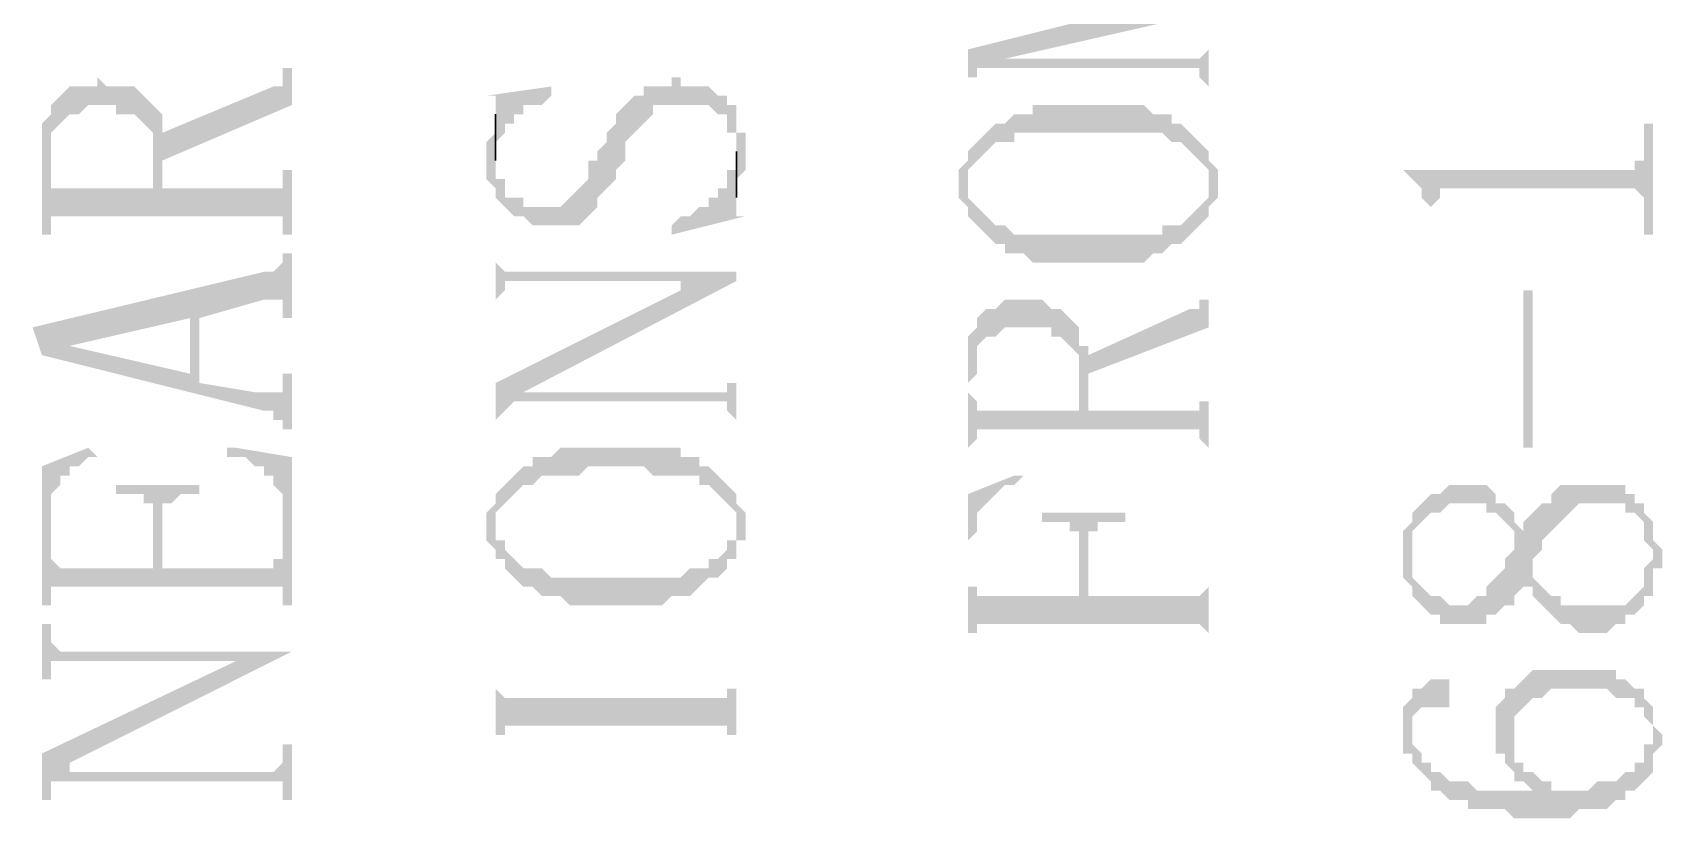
# Model space of a CAD drawing. Header units: millimetres. Extents: x 1167 to 2269, y 1197 to 1555.
# Drawn here: x 1419.46 to 1427.4, y 1279.95 to 1283.78 of the extents above; entities that cross this region are included whole.
import ezdxf

# ---------------------------------------------------------------- set-up
doc = ezdxf.new("R2010")
doc.units = ezdxf.units.MM

msp = doc.modelspace()

# ---------------------------------------------------------------- hatches: boundary and pattern name
at = {"transparency": 33554559}
for points in [[(1424.01649, 1283.69907), (1424.01649, 1283.51854), (1424.01649, 1283.56367), (1424.06163, 1283.56367), (1424.06163, 1283.6088), (1424.10676, 1283.6088), (1424.19702, 1283.65393), (1425.18993, 1283.87959), (1424.91914, 1283.92473)], [(1424.10676, 1283.6088), (1425.1448, 1283.6088), (1425.1448, 1283.56367), (1425.1448, 1283.56367), (1425.18993, 1283.51854), (1425.18993, 1283.7442), (1425.18993, 1283.69907), (1425.18993, 1283.69907), (1425.1448, 1283.65393), (1424.19702, 1283.65393)], [(1419.50328, 1283.20261), (1419.50328, 1282.79642), (1419.54841, 1282.79642), (1419.54841, 1283.24774), (1419.54841, 1283.29288), (1419.59354, 1283.33801), (1419.59354, 1283.33801), (1419.63867, 1283.38314), (1419.6838, 1283.38314), (1419.72894, 1283.42827), (1419.86433, 1283.42827), (1419.86433, 1283.38314), (1419.9546, 1283.38314), (1419.99973, 1283.33801), (1419.99973, 1283.33801), (1420.04486, 1283.29288), (1420.04486, 1283.02208), (1420.08999, 1283.38314), (1420.04486, 1283.42827), (1420.04486, 1283.42827), (1419.99973, 1283.4734), (1419.99973, 1283.4734), (1419.9546, 1283.51854), (1419.8192, 1283.51854), (1419.77407, 1283.56367), (1419.77407, 1283.51854), (1419.63867, 1283.51854), (1419.59354, 1283.4734), (1419.59354, 1283.4734), (1419.54841, 1283.42827), (1419.54841, 1283.38314), (1419.50328, 1283.33801), (1419.50328, 1283.24774)], [(1420.08999, 1283.29288), (1420.08999, 1283.15748), (1420.72184, 1283.42827), (1420.72184, 1283.6088), (1420.67671, 1283.6088), (1420.67671, 1283.56367), (1420.67671, 1283.51854), (1420.63158, 1283.51854)], [(1421.66962, 1283.15748), (1421.66962, 1283.06722), (1421.71475, 1283.02208), (1421.71475, 1282.97695), (1421.71475, 1282.97695), (1421.75988, 1282.93182), (1421.75988, 1282.93182), (1421.80502, 1282.88669), (1421.85015, 1282.88669), (1421.89528, 1282.84155), (1422.12094, 1282.84155), (1422.16607, 1282.88669), (1422.16607, 1282.88669), (1422.21121, 1282.93182), (1422.21121, 1282.97695), (1422.25634, 1283.02208), (1422.25634, 1283.02208), (1422.30147, 1283.06722), (1422.30147, 1283.11235), (1422.3466, 1283.15748), (1422.3466, 1283.24774), (1422.39173, 1283.29288), (1422.39173, 1283.29288), (1422.43687, 1283.33801), (1422.43687, 1283.33801), (1422.482, 1283.38314), (1422.482, 1283.42827), (1422.75279, 1283.42827), (1422.79792, 1283.38314), (1422.84306, 1283.38314), (1422.84306, 1283.29288), (1422.88819, 1283.29288), (1422.88819, 1283.02208), (1422.88819, 1283.06722), (1422.88819, 1283.06722), (1422.93332, 1283.11235), (1422.93332, 1283.20261), (1422.93332, 1283.29288), (1422.88819, 1283.29288), (1422.88819, 1283.42827), (1422.84306, 1283.42827), (1422.84306, 1283.4734), (1422.79792, 1283.4734), (1422.75279, 1283.51854), (1422.6174, 1283.51854), (1422.6174, 1283.56367), (1422.57226, 1283.56367), (1422.57226, 1283.51854), (1422.43687, 1283.51854), (1422.43687, 1283.4734), (1422.39173, 1283.4734), (1422.3466, 1283.42827), (1422.3466, 1283.42827), (1422.30147, 1283.38314), (1422.30147, 1283.33801), (1422.25634, 1283.29288), (1422.25634, 1283.24774), (1422.21121, 1283.20261), (1422.21121, 1283.15748), (1422.16607, 1283.15748), (1422.16607, 1283.06722), (1422.12094, 1283.02208), (1422.12094, 1283.02208), (1422.07581, 1282.97695), (1422.07581, 1282.97695), (1422.03068, 1282.93182), (1421.85015, 1282.93182), (1421.85015, 1282.97695), (1421.75988, 1282.97695), (1421.75988, 1283.06722), (1421.71475, 1283.06722), (1421.71475, 1283.33801), (1421.71475, 1283.29288), (1421.71475, 1283.29288), (1421.66962, 1283.24774), (1421.66962, 1283.20261)], [(1421.66962, 1283.4734), (1421.71475, 1283.4734), (1421.71475, 1283.42827), (1421.71475, 1283.24774), (1421.75988, 1283.29288), (1421.75988, 1283.33801), (1421.80502, 1283.33801), (1421.80502, 1283.38314), (1421.85015, 1283.38314), (1421.85015, 1283.42827), (1421.94041, 1283.42827), (1421.98555, 1283.4734), (1421.98555, 1283.51854)], [(1424.01649, 1283.20261), (1424.01649, 1283.02208), (1424.01649, 1283.06722), (1424.01649, 1283.11235), (1424.06163, 1283.15748), (1424.06163, 1283.15748), (1424.10676, 1283.20261), (1424.10676, 1283.20261), (1424.15189, 1283.24774), (1424.24215, 1283.24774), (1424.24215, 1283.29288), (1424.96427, 1283.29288), (1425.0094, 1283.24774), (1425.05453, 1283.24774), (1425.09967, 1283.20261), (1425.09967, 1283.20261), (1425.1448, 1283.15748), (1425.1448, 1283.15748), (1425.18993, 1283.11235), (1425.18993, 1283.02208), (1425.18993, 1283.20261), (1425.1448, 1283.24774), (1425.1448, 1283.24774), (1425.09967, 1283.29288), (1425.09967, 1283.29288), (1425.05453, 1283.33801), (1425.0094, 1283.33801), (1425.0094, 1283.38314), (1424.91914, 1283.38314), (1424.874, 1283.42827), (1424.33242, 1283.42827), (1424.33242, 1283.38314), (1424.24215, 1283.38314), (1424.19702, 1283.33801), (1424.15189, 1283.33801), (1424.10676, 1283.29288), (1424.10676, 1283.29288), (1424.06163, 1283.24774), (1424.06163, 1283.24774)], [(1419.54841, 1282.84155), (1419.54841, 1282.88669), (1420.67671, 1282.88669), (1420.67671, 1282.79642), (1420.72184, 1282.79642), (1420.72184, 1283.11235), (1420.67671, 1283.11235), (1420.67671, 1283.06722), (1420.67671, 1283.02208), (1420.08999, 1283.02208), (1420.08999, 1283.29288), (1420.08999, 1283.38314), (1420.04486, 1283.02208), (1419.54841, 1283.02208), (1419.54841, 1283.15748)], [(1426.13771, 1283.11235), (1426.13771, 1283.11235), (1426.18284, 1283.06722), (1426.18284, 1283.06722), (1426.22797, 1283.02208), (1426.22797, 1282.97695), (1426.22797, 1282.97695), (1426.2731, 1282.93182), (1426.2731, 1282.79642), (1426.2731, 1282.93182), (1426.31823, 1282.97695), (1426.31823, 1283.02208), (1427.26601, 1283.02208), (1427.31114, 1282.97695), (1427.31114, 1282.79642), (1427.35627, 1282.79642), (1427.35627, 1283.33801), (1427.31114, 1283.33801), (1427.31114, 1283.24774), (1427.31114, 1283.15748), (1427.26601, 1283.15748), (1427.26601, 1283.11235), (1427.22088, 1283.11235)], [(1423.97136, 1283.02208), (1423.97136, 1282.97695), (1424.01649, 1282.93182), (1424.01649, 1282.88669), (1424.06163, 1282.84155), (1424.06163, 1282.84155), (1424.10676, 1282.79642), (1424.10676, 1282.79642), (1424.15189, 1282.75129), (1424.19702, 1282.75129), (1424.19702, 1282.70616), (1424.28729, 1282.70616), (1424.33242, 1282.66103), (1424.874, 1282.66103), (1424.91914, 1282.70616), (1424.96427, 1282.70616), (1425.0094, 1282.75129), (1425.05453, 1282.75129), (1425.09967, 1282.79642), (1425.09967, 1282.79642), (1425.1448, 1282.84155), (1425.1448, 1282.84155), (1425.18993, 1282.88669), (1425.18993, 1282.93182), (1425.18993, 1282.93182), (1425.23506, 1282.97695), (1425.23506, 1283.02208), (1425.23506, 1283.11235), (1425.18993, 1283.15748), (1425.18993, 1283.20261), (1425.18993, 1283.02208), (1425.18993, 1282.97695), (1425.1448, 1282.93182), (1425.1448, 1282.93182), (1425.09967, 1282.88669), (1425.09967, 1282.88669), (1425.05453, 1282.84155), (1424.96427, 1282.84155), (1424.96427, 1282.79642), (1424.24215, 1282.79642), (1424.19702, 1282.84155), (1424.15189, 1282.84155), (1424.10676, 1282.88669), (1424.10676, 1282.88669), (1424.06163, 1282.93182), (1424.06163, 1282.93182), (1424.01649, 1282.97695), (1424.01649, 1283.02208), (1424.01649, 1283.20261), (1424.01649, 1283.15748), (1424.01649, 1283.15748), (1423.97136, 1283.11235), (1423.97136, 1283.06722)], [(1422.57226, 1282.84155), (1422.57226, 1282.79642), (1422.93332, 1282.88669), (1422.88819, 1282.88669), (1422.88819, 1282.93182), (1422.88819, 1283.11235), (1422.84306, 1283.11235), (1422.84306, 1283.02208), (1422.79792, 1283.02208), (1422.79792, 1282.97695), (1422.75279, 1282.97695), (1422.75279, 1282.93182), (1422.70766, 1282.93182), (1422.66253, 1282.88669), (1422.6174, 1282.88669)], [(1419.45814, 1282.3451), (1419.50328, 1282.2097), (1419.63867, 1282.25484), (1420.22539, 1282.39023), (1420.22539, 1282.11944), (1420.27052, 1282.39023), (1420.58645, 1282.4805), (1420.67671, 1282.4805), (1420.67671, 1282.39023), (1420.72184, 1282.39023), (1420.72184, 1282.70616), (1420.67671, 1282.70616), (1420.67671, 1282.66103), (1420.67671, 1282.66103), (1420.63158, 1282.61589), (1420.58645, 1282.61589)], [(1421.71475, 1282.70616), (1421.71475, 1282.43536), (1421.71475, 1282.4805), (1421.75988, 1282.52563), (1421.75988, 1282.57076), (1422.6174, 1282.57076), (1422.6174, 1282.52563), (1422.88819, 1282.57076), (1422.88819, 1282.61589), (1421.75988, 1282.61589), (1421.71475, 1282.66103)], [(1421.71475, 1282.07431), (1421.71475, 1281.84865), (1421.71475, 1281.89378), (1421.75988, 1281.93891), (1421.75988, 1281.93891), (1421.80502, 1281.98404), (1421.85015, 1282.02918), (1422.88819, 1282.57076), (1422.6174, 1282.52563)], [(1424.60321, 1282.2097), (1424.60321, 1282.11944), (1425.18993, 1282.3451), (1425.18993, 1282.52563), (1425.18993, 1282.4805), (1425.1448, 1282.4805), (1425.1448, 1282.43536), (1425.09967, 1282.43536)], [(1426.76956, 1281.75838), (1426.76956, 1282.52563), (1426.72442, 1282.52563), (1426.72442, 1281.75838)], [(1424.01649, 1282.11944), (1424.01649, 1281.75838), (1424.01649, 1282.07431), (1424.06163, 1282.11944), (1424.06163, 1282.2097), (1424.06163, 1282.25484), (1424.10676, 1282.29997), (1424.15189, 1282.29997), (1424.19702, 1282.3451), (1424.42268, 1282.3451), (1424.42268, 1282.29997), (1424.46781, 1282.29997), (1424.51295, 1282.25484), (1424.51295, 1282.25484), (1424.55808, 1282.2097), (1424.55808, 1282.16457), (1424.55808, 1281.93891), (1424.55808, 1282.3451), (1424.51295, 1282.39023), (1424.51295, 1282.39023), (1424.46781, 1282.43536), (1424.42268, 1282.43536), (1424.37755, 1282.4805), (1424.19702, 1282.4805), (1424.15189, 1282.43536), (1424.10676, 1282.43536), (1424.06163, 1282.39023), (1424.06163, 1282.3451), (1424.01649, 1282.29997), (1424.01649, 1282.16457)], [(1419.50328, 1282.2097), (1420.58645, 1281.93891), (1420.63158, 1281.93891), (1420.63158, 1281.89378), (1420.67671, 1281.89378), (1420.67671, 1281.84865), (1420.72184, 1281.84865), (1420.72184, 1282.11944), (1420.67671, 1282.11944), (1420.67671, 1282.07431), (1420.67671, 1282.02918), (1420.54132, 1282.02918), (1420.27052, 1282.07431), (1420.27052, 1282.39023), (1420.22539, 1282.11944), (1419.63867, 1282.25484), (1419.63867, 1282.25484)], [(1424.01649, 1281.75838), (1424.06163, 1281.80351), (1424.06163, 1281.84865), (1425.1448, 1281.84865), (1425.1448, 1281.80351), (1425.1448, 1281.80351), (1425.18993, 1281.75838), (1425.18993, 1282.02918), (1425.18993, 1281.98404), (1425.1448, 1281.98404), (1425.1448, 1281.93891), (1424.60321, 1281.93891), (1424.60321, 1282.25484), (1424.55808, 1282.25484), (1424.55808, 1282.29997), (1424.55808, 1281.93891), (1424.06163, 1281.93891), (1424.06163, 1281.98404), (1424.06163, 1281.98404), (1424.01649, 1282.02918), (1424.01649, 1282.07431)], [(1421.80502, 1281.98404), (1422.84306, 1281.98404), (1422.84306, 1281.93891), (1422.84306, 1281.93891), (1422.88819, 1281.89378), (1422.88819, 1281.84865), (1422.88819, 1282.11944), (1422.88819, 1282.07431), (1422.84306, 1282.07431), (1422.84306, 1282.02918), (1421.85015, 1282.02918)], [(1419.50328, 1281.66812), (1419.50328, 1280.99114), (1419.54841, 1280.99114), (1419.54841, 1281.44246), (1419.54841, 1281.53272), (1419.59354, 1281.57785), (1419.59354, 1281.62299), (1419.63867, 1281.62299), (1419.63867, 1281.66812), (1419.6838, 1281.66812), (1419.72894, 1281.71325), (1419.77407, 1281.71325), (1419.72894, 1281.75838)], [(1420.40592, 1281.75838), (1420.40592, 1281.71325), (1420.49618, 1281.71325), (1420.54132, 1281.66812), (1420.58645, 1281.66812), (1420.58645, 1281.62299), (1420.63158, 1281.62299), (1420.63158, 1281.57785), (1420.67671, 1281.53272), (1420.67671, 1280.99114), (1420.72184, 1280.99114), (1420.72184, 1281.71325), (1420.45105, 1281.75838)], [(1421.71475, 1281.53272), (1421.71475, 1281.39732), (1421.71475, 1281.44246), (1421.71475, 1281.44246), (1421.75988, 1281.48759), (1421.75988, 1281.48759), (1421.80502, 1281.53272), (1421.80502, 1281.53272), (1421.85015, 1281.57785), (1421.89528, 1281.57785), (1421.94041, 1281.62299), (1422.12094, 1281.62299), (1422.16607, 1281.66812), (1422.43687, 1281.66812), (1422.482, 1281.62299), (1422.70766, 1281.62299), (1422.70766, 1281.57785), (1422.75279, 1281.57785), (1422.79792, 1281.53272), (1422.79792, 1281.53272), (1422.84306, 1281.48759), (1422.84306, 1281.48759), (1422.88819, 1281.44246), (1422.88819, 1281.39732), (1422.88819, 1281.53272), (1422.84306, 1281.57785), (1422.84306, 1281.57785), (1422.79792, 1281.62299), (1422.79792, 1281.62299), (1422.75279, 1281.66812), (1422.70766, 1281.66812), (1422.70766, 1281.71325), (1422.6174, 1281.71325), (1422.6174, 1281.75838), (1422.03068, 1281.75838), (1421.98555, 1281.71325), (1421.89528, 1281.71325), (1421.89528, 1281.66812), (1421.85015, 1281.66812), (1421.80502, 1281.62299), (1421.80502, 1281.62299), (1421.75988, 1281.57785), (1421.75988, 1281.57785)], [(1419.86433, 1281.57785), (1419.86433, 1281.53272), (1419.99973, 1281.53272), (1419.99973, 1281.48759), (1420.04486, 1281.48759), (1420.04486, 1281.17166), (1420.08999, 1281.39732), (1420.08999, 1281.48759), (1420.13513, 1281.48759), (1420.18026, 1281.53272), (1420.27052, 1281.53272), (1420.27052, 1281.57785)], [(1424.01649, 1281.53272), (1424.01649, 1280.81061), (1424.01649, 1281.30706), (1424.01649, 1281.30706), (1424.06163, 1281.35219), (1424.06163, 1281.44246), (1424.10676, 1281.48759), (1424.10676, 1281.48759), (1424.15189, 1281.53272), (1424.15189, 1281.53272), (1424.19702, 1281.57785), (1424.24215, 1281.57785), (1424.28729, 1281.62299), (1424.24215, 1281.62299)], [(1426.13771, 1281.26193), (1426.13771, 1281.12653), (1426.13771, 1281.12653), (1426.18284, 1281.0814), (1426.18284, 1281.03627), (1426.18284, 1281.03627), (1426.22797, 1280.99114), (1426.22797, 1280.99114), (1426.2731, 1280.946), (1426.31823, 1280.946), (1426.31823, 1280.90087), (1426.54389, 1280.90087), (1426.54389, 1280.946), (1426.58903, 1280.946), (1426.63416, 1280.99114), (1426.67929, 1280.99114), (1426.67929, 1281.03627), (1426.72442, 1281.0814), (1426.72442, 1281.12653), (1426.72442, 1281.0814), (1426.76956, 1281.0814), (1426.76956, 1281.2168), (1426.81469, 1281.26193), (1426.81469, 1281.30706), (1426.85982, 1281.35219), (1426.85982, 1281.35219), (1426.90495, 1281.39732), (1426.90495, 1281.39732), (1426.95008, 1281.44246), (1426.95008, 1281.44246), (1426.99522, 1281.48759), (1427.22088, 1281.48759), (1427.22088, 1281.44246), (1427.26601, 1281.44246), (1427.31114, 1281.39732), (1427.31114, 1281.30706), (1427.35627, 1281.26193), (1427.35627, 1281.03627), (1427.35627, 1281.17166), (1427.40141, 1281.17166), (1427.40141, 1281.26193), (1427.35627, 1281.30706), (1427.35627, 1281.39732), (1427.35627, 1281.39732), (1427.31114, 1281.44246), (1427.31114, 1281.48759), (1427.26601, 1281.48759), (1427.26601, 1281.53272), (1427.22088, 1281.53272), (1427.22088, 1281.57785), (1426.90495, 1281.57785), (1426.85982, 1281.53272), (1426.85982, 1281.48759), (1426.81469, 1281.48759), (1426.76956, 1281.44246), (1426.76956, 1281.44246), (1426.72442, 1281.39732), (1426.72442, 1281.35219), (1426.72442, 1281.35219), (1426.67929, 1281.39732), (1426.67929, 1281.30706), (1426.67929, 1281.26193), (1426.63416, 1281.2168), (1426.63416, 1281.17166), (1426.63416, 1281.17166), (1426.58903, 1281.12653), (1426.58903, 1281.12653), (1426.54389, 1281.0814), (1426.54389, 1281.03627), (1426.49876, 1281.03627), (1426.45363, 1280.99114), (1426.36337, 1280.99114), (1426.31823, 1281.03627), (1426.2731, 1281.03627), (1426.22797, 1281.0814), (1426.22797, 1281.0814), (1426.18284, 1281.12653), (1426.18284, 1281.44246), (1426.18284, 1281.39732), (1426.13771, 1281.35219), (1426.13771, 1281.30706), (1426.13771, 1281.30706)], [(1426.18284, 1281.44246), (1426.18284, 1281.26193), (1426.18284, 1281.35219), (1426.22797, 1281.39732), (1426.22797, 1281.39732), (1426.2731, 1281.44246), (1426.31823, 1281.44246), (1426.36337, 1281.48759), (1426.54389, 1281.48759), (1426.54389, 1281.44246), (1426.58903, 1281.44246), (1426.63416, 1281.39732), (1426.63416, 1281.39732), (1426.67929, 1281.35219), (1426.67929, 1281.30706), (1426.67929, 1281.44246), (1426.67929, 1281.44246), (1426.63416, 1281.48759), (1426.58903, 1281.48759), (1426.58903, 1281.53272), (1426.58903, 1281.53272), (1426.54389, 1281.57785), (1426.36337, 1281.57785), (1426.31823, 1281.53272), (1426.2731, 1281.53272), (1426.22797, 1281.48759), (1426.22797, 1281.48759)], [(1421.66962, 1281.39732), (1421.66962, 1281.30706), (1421.71475, 1281.26193), (1421.71475, 1281.2168), (1421.75988, 1281.2168), (1421.75988, 1281.17166), (1421.80502, 1281.12653), (1421.80502, 1281.12653), (1421.85015, 1281.0814), (1421.89528, 1281.0814), (1421.94041, 1281.03627), (1422.03068, 1281.03627), (1422.07581, 1280.99114), (1422.52713, 1280.99114), (1422.57226, 1281.03627), (1422.66253, 1281.03627), (1422.70766, 1281.0814), (1422.70766, 1281.0814), (1422.75279, 1281.12653), (1422.79792, 1281.12653), (1422.84306, 1281.17166), (1422.84306, 1281.2168), (1422.88819, 1281.2168), (1422.88819, 1281.30706), (1422.93332, 1281.30706), (1422.93332, 1281.39732), (1422.93332, 1281.44246), (1422.88819, 1281.48759), (1422.88819, 1281.53272), (1422.88819, 1281.35219), (1422.88819, 1281.30706), (1422.84306, 1281.30706), (1422.84306, 1281.26193), (1422.79792, 1281.2168), (1422.75279, 1281.2168), (1422.75279, 1281.17166), (1422.66253, 1281.17166), (1422.6174, 1281.12653), (1421.98555, 1281.12653), (1421.94041, 1281.17166), (1421.85015, 1281.17166), (1421.80502, 1281.2168), (1421.80502, 1281.2168), (1421.75988, 1281.26193), (1421.75988, 1281.30706), (1421.71475, 1281.30706), (1421.71475, 1281.53272), (1421.71475, 1281.48759), (1421.66962, 1281.44246)], [(1419.54841, 1280.99114), (1419.54841, 1281.0814), (1420.67671, 1281.0814), (1420.67671, 1281.03627), (1420.67671, 1281.26193), (1420.67671, 1281.2168), (1420.63158, 1281.2168), (1420.63158, 1281.17166), (1420.08999, 1281.17166), (1420.08999, 1281.39732), (1420.04486, 1281.17166), (1419.59354, 1281.17166), (1419.54841, 1281.2168), (1419.54841, 1281.44246)], [(1424.37755, 1281.44246), (1424.37755, 1281.39732), (1424.51295, 1281.39732), (1424.51295, 1281.35219), (1424.55808, 1281.35219), (1424.55808, 1281.03627), (1424.60321, 1281.26193), (1424.60321, 1281.35219), (1424.64834, 1281.35219), (1424.64834, 1281.39732), (1424.78374, 1281.39732), (1424.78374, 1281.44246)], [(1424.01649, 1280.85574), (1424.06163, 1280.85574), (1424.06163, 1280.90087), (1425.1448, 1280.90087), (1425.18993, 1280.85574), (1425.18993, 1280.81061), (1425.18993, 1281.12653), (1425.18993, 1281.0814), (1425.18993, 1281.0814), (1425.1448, 1281.03627), (1424.60321, 1281.03627), (1424.60321, 1281.26193), (1424.55808, 1281.03627), (1424.06163, 1281.03627), (1424.06163, 1281.0814), (1424.01649, 1281.0814), (1424.01649, 1281.30706)], [(1426.76956, 1281.0814), (1426.76956, 1281.03627), (1426.81469, 1280.99114), (1426.81469, 1280.99114), (1426.85982, 1280.946), (1426.85982, 1280.946), (1426.90495, 1280.90087), (1426.95008, 1280.90087), (1426.99522, 1280.85574), (1427.13061, 1280.85574), (1427.17575, 1280.90087), (1427.22088, 1280.90087), (1427.22088, 1280.946), (1427.26601, 1280.946), (1427.31114, 1280.99114), (1427.31114, 1281.03627), (1427.35627, 1281.03627), (1427.35627, 1281.2168), (1427.35627, 1281.2168), (1427.31114, 1281.17166), (1427.31114, 1281.0814), (1427.31114, 1281.0814), (1427.26601, 1281.03627), (1427.26601, 1281.03627), (1427.22088, 1280.99114), (1426.90495, 1280.99114), (1426.90495, 1281.03627), (1426.85982, 1281.03627), (1426.81469, 1281.0814), (1426.81469, 1281.0814), (1426.76956, 1281.12653), (1426.76956, 1281.12653)], [(1419.50328, 1280.90087), (1419.50328, 1280.63008), (1419.54841, 1280.63008), (1419.54841, 1280.72034), (1420.45105, 1280.72034), (1420.72184, 1280.76547), (1419.59354, 1280.76547), (1419.54841, 1280.81061), (1419.54841, 1280.90087)], [(1419.50328, 1280.26902), (1419.50328, 1280.04336), (1419.54841, 1280.04336), (1419.54841, 1280.08849), (1419.54841, 1280.13362), (1419.59354, 1280.13362), (1419.63867, 1280.22389), (1420.72184, 1280.76547), (1420.45105, 1280.72034)], [(1421.71475, 1280.76547), (1421.71475, 1280.17876), (1421.71475, 1280.35928), (1421.75988, 1280.35928), (1421.75988, 1280.40442), (1422.84306, 1280.40442), (1422.84306, 1280.35928), (1422.88819, 1280.35928), (1422.88819, 1280.17876), (1422.88819, 1280.76547), (1422.88819, 1280.58495), (1422.84306, 1280.58495), (1422.84306, 1280.53981), (1421.75988, 1280.53981), (1421.71475, 1280.58495)], [(1426.18284, 1280.53981), (1426.18284, 1280.40442), (1426.18284, 1280.44955), (1426.18284, 1280.44955), (1426.22797, 1280.49468), (1426.36337, 1280.49468), (1426.36337, 1280.53981), (1426.36337, 1280.63008), (1426.2731, 1280.63008), (1426.22797, 1280.58495), (1426.18284, 1280.58495)], [(1426.58903, 1280.35928), (1426.58903, 1280.26902), (1426.63416, 1280.26902), (1426.63416, 1280.22389), (1426.63416, 1280.22389), (1426.67929, 1280.17876), (1426.67929, 1280.44955), (1426.67929, 1280.44955), (1426.72442, 1280.49468), (1426.72442, 1280.49468), (1426.76956, 1280.53981), (1426.81469, 1280.53981), (1426.85982, 1280.58495), (1427.13061, 1280.58495), (1427.17575, 1280.53981), (1427.26601, 1280.53981), (1427.26601, 1280.49468), (1427.31114, 1280.49468), (1427.31114, 1280.44955), (1427.31114, 1280.44955), (1427.35627, 1280.40442), (1427.35627, 1280.17876), (1427.35627, 1280.22389), (1427.35627, 1280.26902), (1427.40141, 1280.31415), (1427.40141, 1280.35928), (1427.40141, 1280.35928), (1427.35627, 1280.40442), (1427.35627, 1280.49468), (1427.35627, 1280.49468), (1427.31114, 1280.53981), (1427.31114, 1280.58495), (1427.26601, 1280.58495), (1427.22088, 1280.63008), (1427.17575, 1280.63008), (1427.17575, 1280.67521), (1426.76956, 1280.67521), (1426.72442, 1280.63008), (1426.72442, 1280.63008), (1426.67929, 1280.58495), (1426.63416, 1280.58495), (1426.63416, 1280.53981), (1426.63416, 1280.53981), (1426.58903, 1280.49468), (1426.58903, 1280.40442)], [(1426.13771, 1280.40442), (1426.13771, 1280.35928), (1426.13771, 1280.26902), (1426.18284, 1280.26902), (1426.18284, 1280.22389), (1426.22797, 1280.17876), (1426.22797, 1280.17876), (1426.2731, 1280.13362), (1426.2731, 1280.08849), (1426.31823, 1280.08849), (1426.36337, 1280.04336), (1426.45363, 1280.04336), (1426.45363, 1279.99823), (1426.63416, 1279.99823), (1426.67929, 1279.9531), (1426.95008, 1279.9531), (1426.99522, 1279.99823), (1427.13061, 1279.99823), (1427.17575, 1280.04336), (1427.22088, 1280.04336), (1427.22088, 1280.08849), (1427.26601, 1280.08849), (1427.31114, 1280.13362), (1427.31114, 1280.13362), (1427.35627, 1280.17876), (1427.35627, 1280.35928), (1427.35627, 1280.31415), (1427.31114, 1280.31415), (1427.31114, 1280.22389), (1427.26601, 1280.22389), (1427.26601, 1280.17876), (1427.22088, 1280.17876), (1427.17575, 1280.13362), (1427.08548, 1280.13362), (1427.04035, 1280.08849), (1426.85982, 1280.08849), (1426.85982, 1280.13362), (1426.81469, 1280.13362), (1426.76956, 1280.08849), (1426.49876, 1280.08849), (1426.45363, 1280.13362), (1426.36337, 1280.13362), (1426.31823, 1280.17876), (1426.2731, 1280.17876), (1426.2731, 1280.22389), (1426.22797, 1280.22389), (1426.22797, 1280.26902), (1426.18284, 1280.31415), (1426.18284, 1280.53981), (1426.13771, 1280.49468), (1426.13771, 1280.44955)], [(1419.59354, 1280.13362), (1420.67671, 1280.13362), (1420.67671, 1280.04336), (1420.72184, 1280.04336), (1420.72184, 1280.31415), (1420.67671, 1280.31415), (1420.67671, 1280.22389), (1420.67671, 1280.22389), (1420.63158, 1280.17876), (1419.63867, 1280.17876), (1419.63867, 1280.22389)], [(1426.67929, 1280.17876), (1426.67929, 1280.13362), (1426.72442, 1280.13362), (1426.76956, 1280.08849), (1426.81469, 1280.13362), (1426.76956, 1280.17876), (1426.72442, 1280.17876), (1426.72442, 1280.22389), (1426.67929, 1280.22389), (1426.67929, 1280.31415), (1426.67929, 1280.35928)]]:
    msp.add_hatch(color=256, dxfattribs=at).paths.add_polyline_path(points)

# ---------------------------------------------------------------- linework, layer by layer
for points in [[(1421.71475, 1283.33801), (1421.71475, 1283.15748), (1421.71475, 1283.38314), (1421.71475, 1283.38314)], [(1422.88819, 1283.11235), (1422.88819, 1282.97695), (1422.88819, 1283.20261), (1422.88819, 1283.15748)]]:
    msp.add_lwpolyline(points, close=True)

doc.saveas('drawing.dxf')
